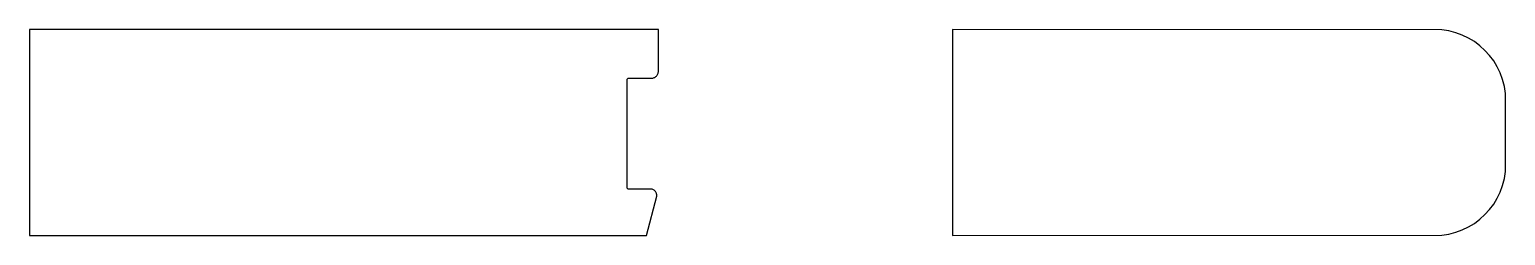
# Model space of a CAD drawing. Header units: metres. Extents: x 26 to 175, y -32 to -11.
import ezdxf

# ---------------------------------------------------------------- set-up
doc = ezdxf.new("R2010")
doc.units = ezdxf.units.M

msp = doc.modelspace()

# ---------------------------------------------------------------- linework, layer by layer
for points in [[(26.365708, -31.518352), (88.404446, -31.518352), (89.428828, -27.55138), (89.434416, -27.478736), (89.431622, -27.407616), (89.4207, -27.338274), (89.402158, -27.271218), (89.37625, -27.20721), (89.343738, -27.146758), (89.304876, -27.09037), (89.259918, -27.038554), (89.209626, -26.991818), (89.154254, -26.95067), (89.094056, -26.915872), (89.02954, -26.887932), (88.961214, -26.867358), (88.889586, -26.854658), (86.598252, -26.849324), (86.58225, -26.846784), (86.566756, -26.84272), (86.55177, -26.837386), (86.537546, -26.830528), (86.524084, -26.8224), (86.511638, -26.813002), (86.500208, -26.802588), (86.489794, -26.791158), (86.480396, -26.778712), (86.472268, -26.76525), (86.46541, -26.751026), (86.460076, -26.73604), (86.456012, -26.720546), (86.453472, -26.704544), (86.453472, -15.830042), (86.456012, -15.81404), (86.460076, -15.798546), (86.46541, -15.78356), (86.472268, -15.769336), (86.480396, -15.755874), (86.489794, -15.743428), (86.500208, -15.731998), (86.511638, -15.721584), (86.524084, -15.712186), (86.537546, -15.704058), (86.55177, -15.6972), (86.566756, -15.691866), (86.58225, -15.687802), (86.598252, -15.685262), (88.976962, -15.68069), (89.046558, -15.669768), (89.113614, -15.651988), (89.177876, -15.627858), (89.238836, -15.597632), (89.29624, -15.561818), (89.34958, -15.52067), (89.398602, -15.474696), (89.443052, -15.42415), (89.482422, -15.36954), (89.516458, -15.31112), (89.544652, -15.249144), (89.56675, -15.18412), (89.582244, -15.116302), (89.59088, -15.046198), (89.61501, -10.781284), (26.365454, -10.781284), (26.365454, -31.517844)], [(119.150638, -31.517844), (168.367964, -31.48076), (169.079672, -31.372048), (169.766488, -31.195518), (170.424856, -30.954472), (171.05122, -30.65272), (171.642024, -30.293818), (172.193712, -29.881322), (172.702728, -29.418788), (173.165262, -28.909772), (173.577758, -28.358084), (173.93666, -27.76728), (174.238412, -27.140916), (174.479458, -26.482548), (174.655988, -25.795732), (174.7647, -25.084024), (174.7647, -17.215612), (174.655988, -16.503904), (174.479458, -15.817088), (174.238412, -15.15872), (173.93666, -14.532102), (173.577758, -13.941298), (173.165262, -13.38961), (172.702728, -12.880594), (172.193712, -12.41806), (171.642024, -12.005564), (171.05122, -11.646662), (170.424856, -11.34491), (169.766488, -11.103864), (169.079672, -10.927334), (168.367964, -10.818622), (119.150638, -10.781538), (119.150638, -31.518098)]]:
    msp.add_lwpolyline(points)

doc.saveas('drawing.dxf')
